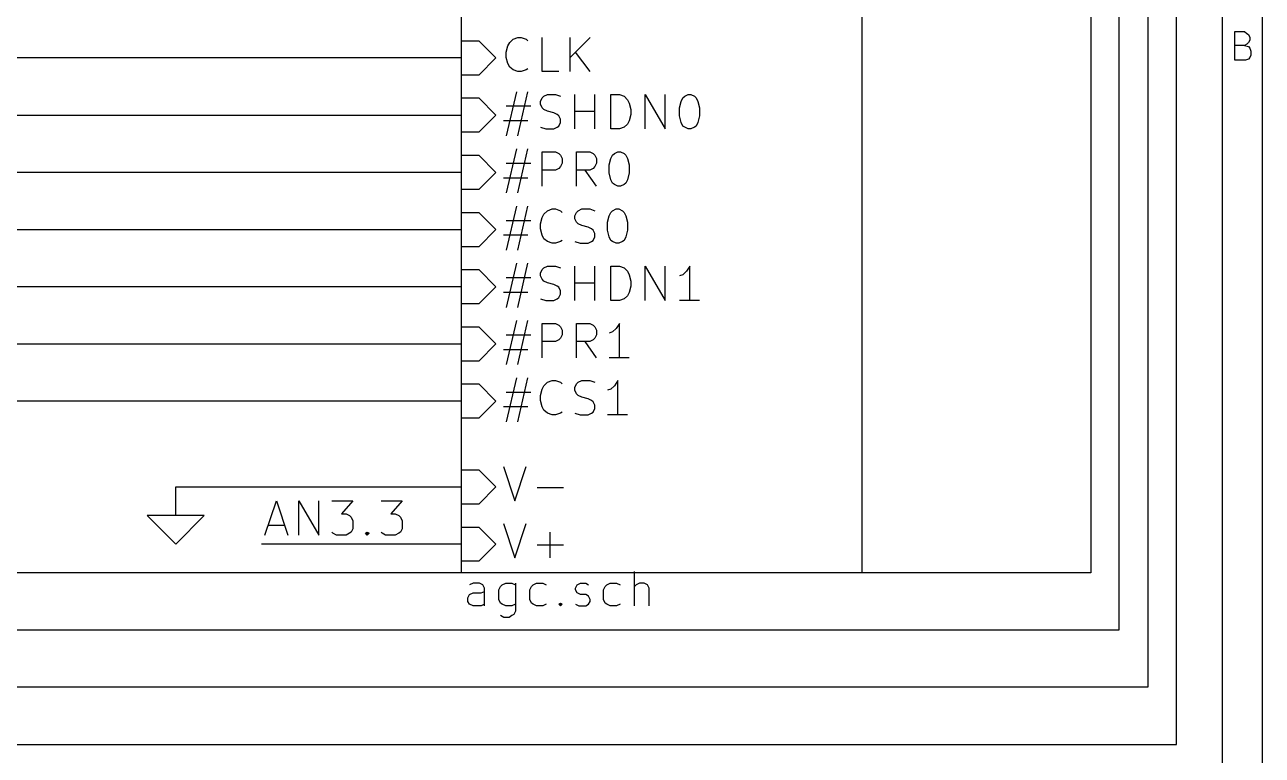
# Model space of a CAD drawing. Extents: x 4000 to 113000, y 4000 to 78670.
# Drawn here: x 91360 to 113000, y 28980 to 41750 of the extents above; entities that cross this region are included whole.
import ezdxf

# ---------------------------------------------------------------- set-up
doc = ezdxf.new("R2010")
doc.units = 0
doc.layers.add('BLACK', color=1, linetype='CONTINUOUS')

msp = doc.modelspace()

# ---------------------------------------------------------------- linework, layer by layer
at = {"layer": 'BLACK'}
for p, q in [((113000, 78670), (113000, 4000)), ((112300, 77970), (112300, 4700)), ((99000, 32170), (99000, 53670)), ((106000, 53670), (106000, 32170)), ((111500, 29170), (111500, 48670)), ((111000, 47670), (111000, 30170)), ((110500, 31170), (110500, 46670)), ((110000, 45670), (110000, 32170)), ((112520, 41130), (112520, 41630)), ((112520, 41630), (112690, 41630)), ((112690, 41630), (112730, 41600)), ((112730, 41600), (112760, 41580)), ((112760, 41580), (112780, 41530)), ((99000, 41170), (99000, 41470)), ((99000, 41470), (99300, 41470)), ((99300, 41470), (99600, 41170)), ((99780, 41270), (99810, 41380)), ((99810, 41380), (99840, 41440)), ((99840, 41440), (99900, 41500)), ((99900, 41500), (99980, 41530)), ((99980, 41530), (100040, 41530)), ((100040, 41530), (100130, 41500)), ((100130, 41500), (100160, 41470)), ((100410, 40930), (100410, 41530)), ((100900, 40930), (100900, 41530)), ((101250, 41530), (100900, 41180)), ((112690, 41390), (112520, 41390)), ((112730, 41410), (112690, 41390)), ((112690, 41390), (112760, 41370)), ((112760, 41440), (112730, 41410)), ((112780, 41480), (112760, 41440)), ((112760, 41370), (112780, 41340)), ((112780, 41530), (112780, 41480)), ((112780, 41340), (112800, 41290)), ((99000, 41170), (86000, 41170)), ((99000, 40870), (99000, 41170)), ((99600, 41170), (99300, 40870)), ((99780, 41180), (99780, 41270)), ((99810, 41070), (99780, 41180)), ((101250, 40930), (100990, 41270)), ((112710, 41130), (112520, 41130)), ((112760, 41150), (112710, 41130)), ((112780, 41180), (112760, 41150)), ((112800, 41220), (112780, 41180)), ((112800, 41290), (112800, 41220)), ((99840, 41010), (99810, 41070)), ((99900, 40960), (99840, 41010)), ((99980, 40930), (99900, 40960)), ((100040, 40930), (99980, 40930)), ((100130, 40960), (100040, 40930)), ((100160, 40980), (100130, 40960)), ((100700, 40930), (100410, 40930)), ((99300, 40870), (99000, 40870)), ((99000, 40170), (99000, 40470)), ((99000, 40470), (99300, 40470)), ((99300, 40470), (99600, 40170)), ((99960, 40580), (99780, 39810)), ((99980, 39810), (100160, 40580)), ((100380, 40410), (100410, 40470)), ((100410, 40470), (100440, 40500)), ((100440, 40500), (100500, 40530)), ((100500, 40530), (100640, 40530)), ((100640, 40530), (100730, 40500)), ((100980, 39930), (100980, 40530)), ((101330, 39930), (101330, 40530)), ((101610, 39930), (101610, 40530)), ((101610, 40530), (101760, 40530)), ((101760, 40530), (101840, 40500)), ((101840, 40500), (101900, 40440)), ((102210, 39930), (102210, 40530)), ((102210, 40530), (102560, 39930)), ((102560, 39930), (102560, 40530)), ((102840, 40410), (102870, 40470)), ((102870, 40470), (102900, 40500)), ((102900, 40500), (102960, 40530)), ((102960, 40530), (103010, 40530)), ((103010, 40530), (103070, 40500)), ((103070, 40500), (103100, 40470)), ((103100, 40470), (103130, 40410)), ((99780, 40330), (100210, 40330)), ((100380, 40360), (100380, 40410)), ((100410, 40300), (100380, 40360)), ((100440, 40270), (100410, 40300)), ((100500, 40240), (100440, 40270)), ((101900, 40440), (101930, 40380)), ((101930, 40380), (101960, 40270)), ((101960, 40270), (101960, 40180)), ((102810, 40300), (102840, 40410)), ((102810, 40160), (102810, 40300)), ((103130, 40410), (103160, 40300)), ((103160, 40300), (103160, 40160)), ((85500, 40170), (99000, 40170)), ((99000, 39870), (99000, 40170)), ((99600, 40170), (99300, 39870)), ((100160, 40070), (99730, 40070)), ((100610, 40210), (100500, 40240)), ((100670, 40180), (100610, 40210)), ((100700, 40160), (100670, 40180)), ((100730, 40100), (100700, 40160)), ((100700, 39980), (100730, 40040)), ((100730, 40040), (100730, 40100)), ((100980, 40240), (101330, 40240)), ((101930, 40070), (101900, 40010)), ((101960, 40180), (101930, 40070)), ((102840, 40040), (102810, 40160)), ((102870, 39980), (102840, 40040)), ((103130, 40040), (103100, 39980)), ((103160, 40160), (103130, 40040)), ((99300, 39870), (99000, 39870)), ((100380, 39960), (100470, 39930)), ((100470, 39930), (100610, 39930)), ((100610, 39930), (100670, 39960)), ((100670, 39960), (100700, 39980)), ((101760, 39930), (101610, 39930)), ((101840, 39960), (101760, 39930)), ((101900, 40010), (101840, 39960)), ((102900, 39960), (102870, 39980)), ((102960, 39930), (102900, 39960)), ((103010, 39930), (102960, 39930)), ((103070, 39960), (103010, 39930)), ((103100, 39980), (103070, 39960)), ((99000, 39170), (99000, 39470)), ((99000, 39470), (99300, 39470)), ((99300, 39470), (99600, 39170)), ((99960, 39580), (99780, 38810)), ((99980, 38810), (100160, 39580)), ((100410, 38930), (100410, 39530)), ((100410, 39530), (100640, 39530)), ((100640, 39530), (100700, 39500)), ((100700, 39500), (100730, 39470)), ((100730, 39470), (100760, 39410)), ((100760, 39410), (100760, 39330)), ((101010, 38930), (101010, 39530)), ((101010, 39530), (101240, 39530)), ((101240, 39530), (101300, 39500)), ((101300, 39500), (101330, 39470)), ((101330, 39470), (101360, 39410)), ((101360, 39410), (101360, 39330)), ((101580, 39300), (101610, 39410)), ((101610, 39410), (101640, 39470)), ((101640, 39470), (101670, 39500)), ((101670, 39500), (101730, 39530)), ((101730, 39530), (101780, 39530)), ((101780, 39530), (101840, 39500)), ((101840, 39500), (101870, 39470)), ((101870, 39470), (101900, 39410)), ((101900, 39410), (101930, 39300)), ((99000, 39170), (85000, 39170)), ((99000, 38870), (99000, 39170)), ((99600, 39170), (99300, 38870)), ((99780, 39330), (100210, 39330)), ((100640, 39210), (100410, 39210)), ((100700, 39240), (100640, 39210)), ((100730, 39270), (100700, 39240)), ((100760, 39330), (100730, 39270)), ((101240, 39210), (101010, 39210)), ((101360, 38930), (101160, 39210)), ((101300, 39240), (101240, 39210)), ((101330, 39270), (101300, 39240)), ((101360, 39330), (101330, 39270)), ((101580, 39160), (101580, 39300)), ((101930, 39300), (101930, 39160)), ((100160, 39070), (99730, 39070)), ((101610, 39040), (101580, 39160)), ((101640, 38980), (101610, 39040)), ((101670, 38960), (101640, 38980)), ((101730, 38930), (101670, 38960)), ((101840, 38960), (101780, 38930)), ((101870, 38980), (101840, 38960)), ((101900, 39040), (101870, 38980)), ((101930, 39160), (101900, 39040)), ((99300, 38870), (99000, 38870)), ((101780, 38930), (101730, 38930)), ((99960, 38580), (99780, 37810)), ((99980, 37810), (100160, 38580)), ((100500, 38500), (100580, 38530)), ((100580, 38530), (100640, 38530)), ((100640, 38530), (100730, 38500)), ((101040, 38500), (101100, 38530)), ((101100, 38530), (101240, 38530)), ((101240, 38530), (101330, 38500)), ((101640, 38500), (101700, 38530)), ((101700, 38530), (101750, 38530)), ((101750, 38530), (101810, 38500)), ((99000, 38170), (99000, 38470)), ((99000, 38470), (99300, 38470)), ((99300, 38470), (99600, 38170)), ((99780, 38330), (100210, 38330)), ((100380, 38270), (100410, 38380)), ((100410, 38380), (100440, 38440)), ((100440, 38440), (100500, 38500)), ((100730, 38500), (100760, 38470)), ((100980, 38410), (101010, 38470)), ((100980, 38360), (100980, 38410)), ((101010, 38300), (100980, 38360)), ((101010, 38470), (101040, 38500)), ((101550, 38300), (101580, 38410)), ((101580, 38410), (101610, 38470)), ((101610, 38470), (101640, 38500)), ((101810, 38500), (101840, 38470)), ((101840, 38470), (101870, 38410)), ((101870, 38410), (101900, 38300)), ((84500, 38170), (99000, 38170)), ((99000, 37870), (99000, 38170)), ((99600, 38170), (99300, 37870)), ((100380, 38180), (100380, 38270)), ((100410, 38070), (100380, 38180)), ((101040, 38270), (101010, 38300)), ((101100, 38240), (101040, 38270)), ((101210, 38210), (101100, 38240)), ((101270, 38180), (101210, 38210)), ((101300, 38160), (101270, 38180)), ((101330, 38100), (101300, 38160)), ((101330, 38040), (101330, 38100)), ((101550, 38160), (101550, 38300)), ((101580, 38040), (101550, 38160)), ((101900, 38160), (101870, 38040)), ((101900, 38300), (101900, 38160)), ((99300, 37870), (99000, 37870)), ((100160, 38070), (99730, 38070)), ((100440, 38010), (100410, 38070)), ((100500, 37960), (100440, 38010)), ((100580, 37930), (100500, 37960)), ((100640, 37930), (100580, 37930)), ((100730, 37960), (100640, 37930)), ((100760, 37980), (100730, 37960)), ((100980, 37960), (101070, 37930)), ((101070, 37930), (101210, 37930)), ((101210, 37930), (101270, 37960)), ((101270, 37960), (101300, 37980)), ((101300, 37980), (101330, 38040)), ((101610, 37980), (101580, 38040)), ((101640, 37960), (101610, 37980)), ((101700, 37930), (101640, 37960)), ((101750, 37930), (101700, 37930)), ((101810, 37960), (101750, 37930)), ((101840, 37980), (101810, 37960)), ((101870, 38040), (101840, 37980)), ((99000, 37170), (99000, 37470)), ((99000, 37470), (99300, 37470)), ((99300, 37470), (99600, 37170)), ((99960, 37580), (99780, 36810)), ((99980, 36810), (100160, 37580)), ((100380, 37410), (100410, 37470)), ((100410, 37470), (100440, 37500)), ((100440, 37500), (100500, 37530)), ((100500, 37530), (100640, 37530)), ((100640, 37530), (100730, 37500)), ((100980, 36930), (100980, 37530)), ((101330, 36930), (101330, 37530)), ((101610, 36930), (101610, 37530)), ((101610, 37530), (101760, 37530)), ((101760, 37530), (101840, 37500)), ((101840, 37500), (101900, 37440)), ((101900, 37440), (101930, 37380)), ((102210, 36930), (102210, 37530)), ((102210, 37530), (102560, 36930)), ((102560, 36930), (102560, 37530)), ((102930, 37440), (102870, 37380)), ((102990, 37530), (102930, 37440)), ((102990, 36930), (102990, 37530)), ((99780, 37330), (100210, 37330)), ((100380, 37360), (100380, 37410)), ((100410, 37300), (100380, 37360)), ((100440, 37270), (100410, 37300)), ((100500, 37240), (100440, 37270)), ((100610, 37210), (100500, 37240)), ((100980, 37240), (101330, 37240)), ((101930, 37380), (101960, 37270)), ((101960, 37270), (101960, 37180)), ((102870, 37380), (102810, 37360)), ((99000, 37170), (84000, 37170)), ((99000, 36870), (99000, 37170)), ((99600, 37170), (99300, 36870)), ((100160, 37070), (99730, 37070)), ((100670, 37180), (100610, 37210)), ((100700, 37160), (100670, 37180)), ((100730, 37100), (100700, 37160)), ((100700, 36980), (100730, 37040)), ((100730, 37040), (100730, 37100)), ((101900, 37010), (101840, 36960)), ((101930, 37070), (101900, 37010)), ((101960, 37180), (101930, 37070)), ((99300, 36870), (99000, 36870)), ((100380, 36960), (100470, 36930)), ((100470, 36930), (100610, 36930)), ((100610, 36930), (100670, 36960)), ((100670, 36960), (100700, 36980)), ((101760, 36930), (101610, 36930)), ((101840, 36960), (101760, 36930)), ((103160, 36930), (102810, 36930)), ((99960, 36580), (99780, 35810)), ((99980, 35810), (100160, 36580)), ((99000, 36170), (99000, 36470)), ((99000, 36470), (99300, 36470)), ((99300, 36470), (99600, 36170)), ((100410, 35930), (100410, 36530)), ((100410, 36530), (100640, 36530)), ((100640, 36530), (100700, 36500)), ((100700, 36500), (100730, 36470)), ((100730, 36470), (100760, 36410)), ((100760, 36410), (100760, 36330)), ((101010, 35930), (101010, 36530)), ((101010, 36530), (101240, 36530)), ((101240, 36530), (101300, 36500)), ((101300, 36500), (101330, 36470)), ((101330, 36470), (101360, 36410)), ((101360, 36410), (101360, 36330)), ((101640, 36380), (101580, 36360)), ((101700, 36440), (101640, 36380)), ((101760, 36530), (101700, 36440)), ((101760, 35930), (101760, 36530)), ((83500, 36170), (99000, 36170)), ((99000, 35870), (99000, 36170)), ((99600, 36170), (99300, 35870)), ((99780, 36330), (100210, 36330)), ((100640, 36210), (100410, 36210)), ((100700, 36240), (100640, 36210)), ((100730, 36270), (100700, 36240)), ((100760, 36330), (100730, 36270)), ((101240, 36210), (101010, 36210)), ((101360, 35930), (101160, 36210)), ((101300, 36240), (101240, 36210)), ((101330, 36270), (101300, 36240)), ((101360, 36330), (101330, 36270)), ((100160, 36070), (99730, 36070)), ((101930, 35930), (101580, 35930)), ((99300, 35870), (99000, 35870)), ((99960, 35580), (99780, 34810)), ((99980, 34810), (100160, 35580)), ((100440, 35440), (100500, 35500)), ((100500, 35500), (100580, 35530)), ((100580, 35530), (100640, 35530)), ((100640, 35530), (100730, 35500)), ((100730, 35500), (100760, 35470)), ((101010, 35470), (101040, 35500)), ((101040, 35500), (101100, 35530)), ((101100, 35530), (101240, 35530)), ((101240, 35530), (101330, 35500)), ((101730, 35530), (101670, 35440)), ((101730, 34930), (101730, 35530)), ((99000, 35170), (99000, 35470)), ((99000, 35470), (99300, 35470)), ((99300, 35470), (99600, 35170)), ((99780, 35330), (100210, 35330)), ((100380, 35270), (100410, 35380)), ((100410, 35380), (100440, 35440)), ((100980, 35410), (101010, 35470)), ((100980, 35360), (100980, 35410)), ((101010, 35300), (100980, 35360)), ((101040, 35270), (101010, 35300)), ((101610, 35380), (101550, 35360)), ((101670, 35440), (101610, 35380)), ((99000, 35170), (83000, 35170)), ((99000, 34870), (99000, 35170)), ((99600, 35170), (99300, 34870)), ((100160, 35070), (99730, 35070)), ((100380, 35180), (100380, 35270)), ((100410, 35070), (100380, 35180)), ((100440, 35010), (100410, 35070)), ((101100, 35240), (101040, 35270)), ((101210, 35210), (101100, 35240)), ((101270, 35180), (101210, 35210)), ((101300, 35160), (101270, 35180)), ((101330, 35100), (101300, 35160)), ((101330, 35040), (101330, 35100)), ((99300, 34870), (99000, 34870)), ((100500, 34960), (100440, 35010)), ((100580, 34930), (100500, 34960)), ((100640, 34930), (100580, 34930)), ((100730, 34960), (100640, 34930)), ((100760, 34980), (100730, 34960)), ((100980, 34960), (101070, 34930)), ((101070, 34930), (101210, 34930)), ((101210, 34930), (101270, 34960)), ((101270, 34960), (101300, 34980)), ((101300, 34980), (101330, 35040)), ((101900, 34930), (101550, 34930)), ((99730, 34030), (99930, 33430)), ((99930, 33430), (100130, 34030)), ((99000, 33670), (99000, 33970)), ((99000, 33970), (99300, 33970)), ((99300, 33970), (99600, 33670)), ((94000, 33170), (94000, 33670)), ((94000, 33670), (99000, 33670)), ((99000, 33370), (99000, 33670)), ((99600, 33670), (99300, 33370)), ((100320, 33660), (100780, 33660)), ((95560, 32830), (95760, 33430)), ((95760, 33430), (95960, 32830)), ((96150, 32830), (96150, 33430)), ((96150, 33430), (96500, 32830)), ((96500, 32830), (96500, 33430)), ((96730, 33430), (97100, 33430)), ((97100, 33430), (96900, 33200)), ((97590, 33430), (97960, 33430)), ((97960, 33430), (97760, 33200)), ((99300, 33370), (99000, 33370)), ((93500, 33170), (94000, 32670)), ((94500, 33170), (93500, 33170)), ((94000, 32670), (94500, 33170)), ((96900, 33200), (96980, 33200)), ((96980, 33200), (97040, 33170)), ((97040, 33170), (97070, 33140)), ((97070, 33140), (97100, 33080)), ((97760, 33200), (97840, 33200)), ((97840, 33200), (97900, 33170)), ((97900, 33170), (97930, 33140)), ((97930, 33140), (97960, 33080)), ((95610, 33000), (95900, 33000)), ((97100, 32940), (97070, 32880)), ((97100, 33080), (97100, 32940)), ((97960, 32940), (97930, 32880)), ((97960, 33080), (97960, 32940)), ((99000, 32670), (99000, 32970)), ((99000, 32970), (99300, 32970)), ((99300, 32970), (99600, 32670)), ((99730, 33030), (99930, 32430)), ((99930, 32430), (100130, 33030)), ((96750, 32860), (96730, 32880)), ((96810, 32830), (96750, 32860)), ((96980, 32830), (96810, 32830)), ((97040, 32860), (96980, 32830)), ((97070, 32880), (97040, 32860)), ((97320, 32860), (97350, 32880)), ((97350, 32830), (97320, 32860)), ((97350, 32880), (97380, 32860)), ((97350, 32880), (97350, 32830)), ((97380, 32860), (97350, 32830)), ((97610, 32860), (97590, 32880)), ((97670, 32830), (97610, 32860)), ((97840, 32830), (97670, 32830)), ((97900, 32860), (97840, 32830)), ((97930, 32880), (97900, 32860)), ((100550, 32430), (100550, 32880)), ((99000, 32670), (95500, 32670)), ((99000, 32370), (99000, 32670)), ((99600, 32670), (99300, 32370)), ((100320, 32660), (100780, 32660)), ((99300, 32370), (99000, 32370)), ((110000, 32170), (78000, 32170)), ((106000, 32170), (99000, 32170)), ((102020, 31590), (102020, 32190)), ((99200, 31990), (99140, 31960)), ((99140, 31790), (99200, 31820)), ((99310, 31990), (99200, 31990)), ((99200, 31820), (99340, 31820)), ((99370, 31960), (99310, 31990)), ((99340, 31820), (99400, 31840)), ((99400, 31900), (99370, 31960)), ((99400, 31590), (99400, 31900)), ((99650, 31870), (99680, 31930)), ((99650, 31700), (99650, 31870)), ((99680, 31930), (99710, 31960)), ((99710, 31960), (99770, 31990)), ((99770, 31990), (99880, 31990)), ((99880, 31990), (99940, 31960)), ((99940, 31990), (99940, 31500)), ((100190, 31870), (100220, 31930)), ((100190, 31700), (100190, 31870)), ((100220, 31930), (100250, 31960)), ((100250, 31960), (100310, 31990)), ((100310, 31990), (100420, 31990)), ((100420, 31990), (100480, 31960)), ((100990, 31900), (101020, 31960)), ((100990, 31870), (100990, 31900)), ((101020, 31820), (100990, 31870)), ((101020, 31960), (101080, 31990)), ((101080, 31790), (101020, 31820)), ((101080, 31990), (101170, 31990)), ((101170, 31990), (101220, 31960)), ((101480, 31870), (101510, 31930)), ((101480, 31700), (101480, 31870)), ((101510, 31930), (101540, 31960)), ((101540, 31960), (101600, 31990)), ((101600, 31990), (101710, 31990)), ((101710, 31990), (101770, 31960)), ((102050, 31960), (102020, 31930)), ((102110, 31990), (102050, 31960)), ((102190, 31990), (102110, 31990)), ((102250, 31960), (102190, 31990)), ((102280, 31900), (102250, 31960)), ((102280, 31590), (102280, 31900)), ((99110, 31730), (99140, 31790)), ((99110, 31670), (99110, 31730)), ((99140, 31620), (99110, 31670)), ((99200, 31590), (99140, 31620)), ((99400, 31620), (99340, 31590)), ((99680, 31640), (99650, 31700)), ((99710, 31620), (99680, 31640)), ((99770, 31590), (99710, 31620)), ((99940, 31620), (99880, 31590)), ((100220, 31640), (100190, 31700)), ((100250, 31620), (100220, 31640)), ((100310, 31590), (100250, 31620)), ((100480, 31620), (100420, 31590)), ((100700, 31620), (100730, 31640)), ((100730, 31590), (100700, 31620)), ((100730, 31640), (100760, 31620)), ((100730, 31640), (100730, 31590)), ((100760, 31620), (100730, 31590)), ((100990, 31620), (101050, 31590)), ((101170, 31790), (101080, 31790)), ((101220, 31760), (101170, 31790)), ((101170, 31590), (101220, 31620)), ((101250, 31700), (101220, 31760)), ((101220, 31620), (101250, 31670)), ((101250, 31670), (101250, 31700)), ((101510, 31640), (101480, 31700)), ((101540, 31620), (101510, 31640)), ((101600, 31590), (101540, 31620)), ((101770, 31620), (101710, 31590)), ((99340, 31590), (99200, 31590)), ((99740, 31390), (99680, 31420)), ((99830, 31390), (99740, 31390)), ((99880, 31590), (99770, 31590)), ((99880, 31420), (99830, 31390)), ((99910, 31440), (99880, 31420)), ((99940, 31500), (99910, 31440)), ((100420, 31590), (100310, 31590)), ((101050, 31590), (101170, 31590)), ((101710, 31590), (101600, 31590)), ((78000, 31170), (110500, 31170)), ((111000, 30170), (78000, 30170)), ((78000, 29170), (111500, 29170))]:
    msp.add_line(p, q, dxfattribs=at)

doc.saveas('drawing.dxf')
